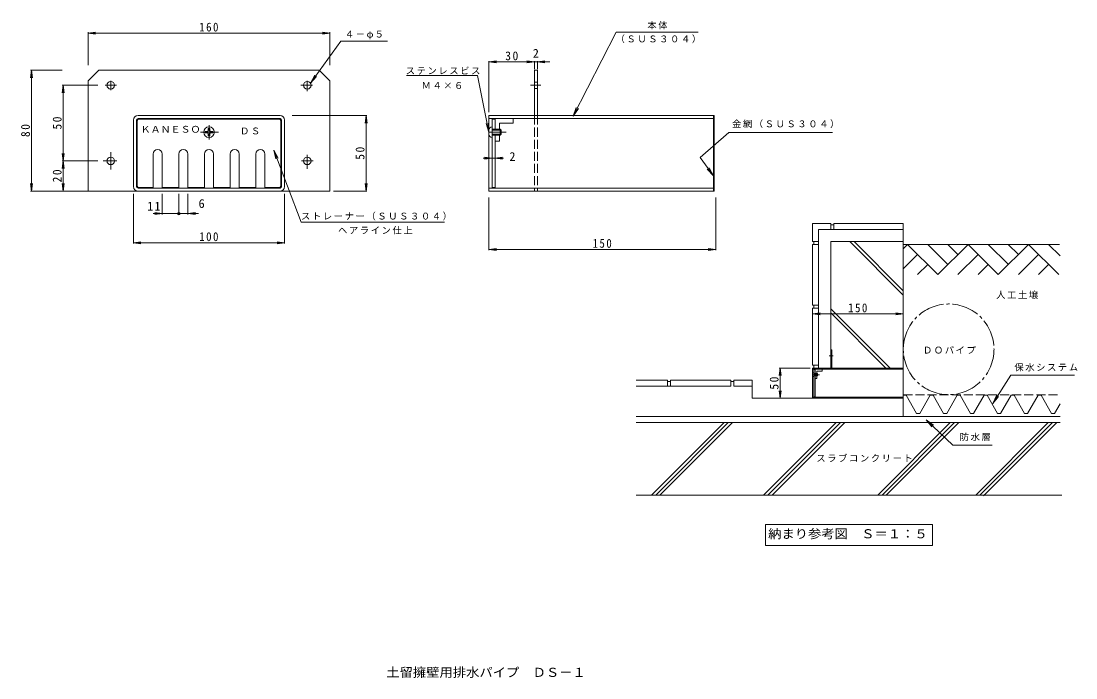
# Model space of a CAD drawing. Units: millimetres, scale not verified, with parts at other scales. Extents: x -363 to 335, y -272 to 163.
import ezdxf
from ezdxf.enums import TextEntityAlignment as Align

# ---------------------------------------------------------------- set-up
doc = ezdxf.new("R2010")
doc.units = ezdxf.units.MM
doc.header["$LTSCALE"] = 2
doc.header["$PDMODE"] = 32
doc.header["$PDSIZE"] = 1.6
doc.linetypes.add('CHAIN2', pattern=[12, 9, -1, 1, -1])
doc.linetypes.add('DASHED3', pattern=[4, 3, -1])
for name, color, linetype, lineweight in [('0-0_通り芯', 3, 'Continuous', 9), ('0-1_躯体', 2, 'Continuous', 9), ('0-2_仕上', 7, 'Continuous', 9), ('0-3_建具', 6, 'Continuous', 9), ('D-0', 3, 'Continuous', 9), ('D-1', 2, 'Continuous', 9), ('D-2', 7, 'Continuous', 9), ('D-4', 7, 'Continuous', 9)]:
    doc.layers.add(name, color=color, linetype=linetype, lineweight=lineweight)
doc.layers.add('F-5_F-5ﾚｲﾔ', color=2, linetype='Continuous')
doc.styles.add('ＭＳ ゴシック', font='')
doc.styles.get('ＭＳ ゴシック').set_extended_font_data('MS Gothic')

msp = doc.modelspace()

# ---------------------------------------------------------------- linework, layer by layer
at = {"layer": '0-0_通り芯'}
for p, q in [((161.341, -68.054), (162.141, -68.054)), ((161.341, -68.054), (161.341, -86.054)), ((162.141, -68.054), (162.141, -70.934)), ((162.141, -71.974), (162.141, -86.054)), ((161.341, -86.054), (162.141, -86.054))]:
    msp.add_line(p, q, dxfattribs=at)
at = {"layer": '0-0_通り芯', "linetype": 'CHAIN2'}
msp.add_line((160.541, -71.454), (165.127, -71.454), dxfattribs=at)
at = {"layer": '0-1_躯体'}
for p, q in [((172.541, -55.054), (173.341, -55.054)), ((172.541, -55.054), (172.541, -67.054)), ((173.341, -55.054), (173.341, -67.054)), ((172.541, -58.254), (173.341, -58.254)), ((172.541, -59.854), (173.341, -59.854)), ((160.541, -67.054), (160.541, -87.054)), ((160.541, -67.054), (220.541, -67.054)), ((160.541, -67.854), (220.341, -67.854)), ((162.141, -67.854), (162.141, -70.934)), ((163.341, -69.054), (166.941, -69.054)), ((163.341, -69.054), (163.341, -70.934)), ((166.941, -67.854), (166.941, -69.054)), ((220.341, -67.054), (220.341, -87.054)), ((220.341, -67.746), (220.541, -67.546)), ((220.341, -68.877), (220.541, -68.677)), ((220.541, -67.054), (220.541, -87.054)), ((161.341, -70.654), (163.461, -70.654)), ((161.341, -70.934), (163.741, -70.934)), ((161.341, -71.974), (163.741, -71.974)), ((161.341, -72.254), (163.461, -72.254)), ((162.141, -73.854), (163.341, -73.854)), ((163.341, -71.974), (163.341, -73.854)), ((163.461, -70.654), (163.461, -72.254)), ((163.741, -70.934), (163.461, -70.654)), ((163.741, -71.974), (163.461, -72.254)), ((163.741, -70.934), (163.741, -71.974)), ((220.341, -70.008), (220.541, -69.808)), ((220.341, -71.14), (220.541, -70.94)), ((220.341, -72.271), (220.541, -72.071)), ((220.341, -73.403), (220.541, -73.203)), ((220.341, -74.534), (220.541, -74.334)), ((220.341, -75.665), (220.541, -75.465)), ((220.341, -76.797), (220.541, -76.597)), ((220.341, -77.928), (220.541, -77.728)), ((220.341, -79.059), (220.541, -78.859)), ((220.341, -80.191), (220.541, -79.991)), ((220.341, -81.322), (220.541, -81.122)), ((220.341, -82.454), (220.541, -82.253)), ((220.341, -83.585), (220.541, -83.385)), ((160.541, -86.254), (220.341, -86.254)), ((160.541, -87.054), (220.541, -87.054)), ((220.341, -84.716), (220.541, -84.516)), ((220.341, -85.848), (220.541, -85.648)), ((220.341, -86.979), (220.541, -86.779))]:
    msp.add_line(p, q, dxfattribs=at)
at = {"layer": '0-1_躯体', "linetype": 'CHAIN2'}
msp.add_line((171.492, -59.054), (174.251, -59.054), dxfattribs=at)
at = {"layer": '0-1_躯体'}
for centre, start, end in [((161.341, -70.854), 90, 180), ((161.341, -72.054), 180, 270)]:
    msp.add_arc(centre, 0.8, start, end, dxfattribs=at)
at = {"layer": '0-2_仕上'}
for p, q in [((160.541, -31.239), (165.498, -30.587)), ((160.541, -31.239), (220.541, -31.239)), ((160.541, -31.239), (160.541, -31.839)), ((160.541, -31.239), (165.498, -31.892)), ((220.541, -31.239), (215.583, -30.587)), ((220.541, -31.239), (215.583, -31.892)), ((220.541, -31.239), (220.541, -31.839)), ((139.089, -67.054), (138.437, -72.011)), ((158.919, -67.054), (138.489, -67.054)), ((139.089, -87.054), (139.089, -67.054)), ((139.089, -67.054), (139.742, -72.011)), ((291.575, -71.771), (279.659, -90.561)), ((291.575, -71.771), (333.737, -71.771)), ((139.089, -87.054), (138.437, -82.097)), ((139.089, -87.054), (139.742, -82.097)), ((253.378, -118.163), (235.734, -101.207)), ((253.378, -118.163), (279.271, -118.163)), ((129.442, -170.557), (129.442, -184.354)), ((129.442, -184.354), (239.75, -184.354))]:
    msp.add_line(p, q, dxfattribs=at)
at = {"layer": '0-2_仕上', "color": 4}
for p, q in [((161.341, -81.094), (161.341, -81.334)), ((162.141, -81.094), (162.141, -81.334))]:
    msp.add_line(p, q, dxfattribs=at)
at = {"layer": '0-2_仕上'}
msp.add_lwpolyline([(129.442, -170.557), (239.75, -170.557), (239.75, -184.354)], dxfattribs=at)
at = {"layer": '0-3_建具'}
for p, q in [((160.541, 28.622), (160.541, 16.622)), ((160.541, 28.622), (172.541, 28.622)), ((172.541, 28.622), (172.541, 24.622)), ((174.541, 28.622), (174.541, 24.622)), ((174.541, 28.622), (220.541, 28.622)), ((220.541, 28.622), (220.541, -67.054)), ((164.541, 24.622), (164.541, -67.054)), ((164.541, 24.622), (220.541, 24.622)), ((172.541, 27.822), (174.541, 27.822)), ((160.541, 16.622), (164.541, 16.622)), ((160.541, 14.622), (164.541, 14.622)), ((160.541, 14.622), (160.541, -25.378)), ((161.341, 16.622), (161.341, 14.622)), ((172.541, 16.622), (220.541, 16.622)), ((172.541, -55.054), (172.541, 16.622)), ((185.135, 16.622), (220.541, -18.784)), ((187.964, 16.622), (220.541, -15.955)), ((223.374, 14.759), (220.541, 11.925)), ((220.541, 14.759), (323.959, 14.759)), ((223.374, 14.759), (243.374, -5.241)), ((236.668, 14.759), (250.021, 1.405)), ((243.374, -5.241), (263.374, 14.759)), ((249.961, 14.759), (256.668, 8.052)), ((263.374, 14.759), (283.374, -5.241)), ((276.668, 14.759), (290.021, 1.405)), ((283.374, -5.241), (303.374, 14.759)), ((289.961, 14.759), (296.668, 8.052)), ((303.374, 14.759), (323.374, -5.241)), ((316.668, 14.759), (324.324, 7.102)), ((230.021, 8.112), (220.541, -1.368)), ((256.668, -5.241), (270.021, 8.112)), ((296.668, -5.241), (310.021, 8.112)), ((236.668, 1.465), (229.961, -5.241)), ((269.961, -5.241), (276.668, 1.465)), ((309.961, -5.241), (316.668, 1.465)), ((160.541, -25.378), (164.541, -25.378)), ((160.541, -27.378), (164.541, -27.378)), ((160.541, -27.378), (160.541, -65.054)), ((161.341, -25.378), (161.341, -27.378)), ((172.541, -27.761), (211.833, -67.054)), ((172.541, -30.59), (209.005, -67.054)), ((160.541, -65.054), (164.541, -65.054)), ((161.341, -65.054), (161.341, -67.054)), ((220.541, -67.054), (220.541, -99.054)), ((43.784, -75.054), (64.541, -75.054)), ((64.541, -75.054), (64.541, -79.054)), ((64.541, -75.854), (66.541, -75.854)), ((66.541, -75.054), (106.541, -75.054)), ((66.541, -75.054), (66.541, -79.054)), ((106.541, -75.054), (106.541, -79.054)), ((106.541, -75.854), (108.541, -75.854)), ((108.541, -75.054), (120.541, -75.054)), ((120.541, -75.054), (120.541, -87.054)), ((43.784, -79.054), (106.541, -79.054)), ((120.541, -87.054), (160.541, -87.054)), ((220.541, -85.054), (222.442, -85.054)), ((43.784, -99.054), (324.324, -99.054)), ((43.784, -103.054), (324.324, -103.054)), ((101.939, -103.054), (53.939, -151.054)), ((104.768, -103.054), (56.768, -151.054)), ((107.596, -103.054), (59.596, -151.054)), ((176.133, -103.054), (128.133, -151.054)), ((178.961, -103.054), (130.961, -151.054)), ((181.79, -103.054), (133.79, -151.054)), ((251.64, -103.054), (203.64, -151.054)), ((254.468, -103.054), (206.468, -151.054)), ((257.296, -103.054), (209.296, -151.054)), ((316.439, -103.054), (268.439, -151.054)), ((319.267, -103.054), (271.267, -151.054)), ((322.096, -103.054), (273.64, -151.51)), ((43.784, -151.054), (325.408, -151.054))]:
    msp.add_line(p, q, dxfattribs=at)
at = {"layer": '0-3_建具', "linetype": 'DASHED3'}
msp.add_line((220.541, -84.654), (324.324, -84.654), dxfattribs=at)
at = {"layer": '0-3_建具'}
for points in [[(108.541, -75.054), (108.541, -79.054), (120.541, -79.054)], [(222.442, -85.054), (229.37, -97.054), (231.37, -97.054), (238.298, -85.054), (240.298, -85.054), (247.226, -97.054), (249.226, -97.054), (256.154, -85.054), (258.154, -85.054), (265.083, -97.054), (267.082, -97.054), (274.011, -85.054), (276.011, -85.054), (282.939, -97.054), (284.939, -97.054), (291.867, -85.054), (293.867, -85.054), (300.795, -97.054), (302.795, -97.054), (309.723, -85.054), (311.724, -85.054), (318.652, -97.054), (320.652, -97.054), (324.324, -90.693)]]:
    msp.add_lwpolyline(points, dxfattribs=at)
at = {"layer": '0-3_建具', "linetype": 'CHAIN2'}
msp.add_circle((250.541, -54.654), 30, dxfattribs=at)
at = {"layer": 'D-0'}
for p, q in [((-285.483, 97.527), (-286.19, 96.82)), ((-286.19, 53.234), (-286.19, 96.82)), ((-191.898, 97.527), (-285.483, 97.527)), ((-238.191, 91.527), (-239.19, 91.527)), ((-239.19, 90.327), (-239.19, 91.527)), ((-238.191, 90.327), (-238.191, 91.527)), ((-191.191, 96.82), (-191.898, 97.527)), ((-191.191, 96.82), (-191.191, 53.234)), ((-51.514, 97.527), (-49.514, 97.527)), ((-51.514, 97.527), (-51.514, 52.527)), ((-49.514, 97.527), (-49.514, 90.327)), ((-241.19, 89.527), (-241.19, 88.527)), ((-239.99, 89.527), (-241.19, 89.527)), ((-239.99, 88.527), (-241.19, 88.527)), ((-239.19, 87.727), (-239.19, 86.527)), ((-238.191, 86.527), (-239.19, 86.527)), ((-238.191, 87.727), (-238.191, 86.527)), ((-237.39, 89.527), (-236.191, 89.527)), ((-237.39, 88.527), (-236.191, 88.527)), ((-236.191, 89.527), (-236.191, 88.527)), ((-49.514, 87.727), (-49.514, 52.527)), ((-275.69, 52.527), (-275.69, 74.527)), ((-269.691, 52.527), (-269.691, 74.527)), ((-258.691, 52.527), (-258.691, 74.527)), ((-252.69, 52.527), (-252.69, 74.527)), ((-241.691, 52.527), (-241.691, 74.527)), ((-235.69, 52.527), (-235.69, 74.527)), ((-224.691, 52.527), (-224.691, 74.527)), ((-218.69, 52.527), (-218.69, 74.527)), ((-207.69, 52.527), (-207.69, 74.527)), ((-201.69, 52.527), (-201.69, 74.527)), ((-286.19, 53.234), (-285.483, 52.527)), ((-275.69, 52.527), (-285.483, 52.527)), ((-269.691, 52.527), (-258.691, 52.527)), ((-252.69, 52.527), (-241.691, 52.527)), ((-235.69, 52.527), (-224.691, 52.527)), ((-218.69, 52.527), (-207.69, 52.527)), ((-201.69, 52.527), (-191.898, 52.527)), ((-191.898, 52.527), (-191.191, 53.234)), ((-51.514, 52.527), (-49.514, 52.527))]:
    msp.add_line(p, q, dxfattribs=at)
at = {"layer": 'D-0', "linetype": 'CHAIN2'}
for p, q in [((-238.69, 93.699), (-238.69, 84.236)), ((-232.392, 89.027), (-244.357, 89.027)), ((-53.514, 89.027), (-42.048, 89.027))]:
    msp.add_line(p, q, dxfattribs=at)
at = {"layer": 'D-0'}
msp.add_circle((-238.69, 89.027), 3.5, dxfattribs=at)
for centre, radius, start, end in [((-239.99, 90.327), 0.8, 270, 0), ((-239.99, 87.727), 0.8, 0, 90), ((-237.39, 90.327), 0.8, 180, 270), ((-237.39, 87.727), 0.8, 90, 180), ((-272.691, 74.527), 3, 0, 180), ((-255.691, 74.527), 3, 0, 180), ((-238.69, 74.527), 3, 0, 180), ((-221.69, 74.527), 3, 0, 180), ((-204.69, 74.527), 3, 0, 180)]:
    msp.add_arc(centre, radius, start, end, dxfattribs=at)
at = {"layer": 'D-1'}
for p, q in [((-311.619, 130.027), (-318.69, 122.956)), ((-165.762, 130.027), (-311.619, 130.027)), ((-165.762, 130.027), (-158.69, 122.956)), ((-23.514, 130.027), (-21.514, 130.027)), ((-23.514, 130.027), (-23.514, 100.027)), ((-21.514, 130.027), (-21.514, 100.027)), ((-318.69, 122.956), (-318.69, 50.027)), ((-158.69, 122.956), (-158.69, 50.027)), ((-23.514, 122.027), (-21.514, 122.027)), ((-23.514, 118.027), (-21.514, 118.027)), ((-191.69, 100.027), (-285.69, 100.027)), ((-285.69, 98.027), (-191.69, 98.027)), ((-53.514, 100.027), (-53.514, 50.027)), ((-53.514, 100.027), (95.486, 100.027)), ((-53.514, 98.027), (94.987, 98.027)), ((-49.514, 98.027), (-49.514, 90.327)), ((-37.514, 98.027), (-37.514, 95.027)), ((94.987, 100.027), (94.987, 50.027)), ((94.987, 98.298), (95.486, 98.798)), ((95.486, 100.027), (95.486, 50.027)), ((-288.691, 53.027), (-288.691, 97.027)), ((-286.691, 53.027), (-286.691, 97.027)), ((-190.69, 53.027), (-190.69, 97.027)), ((-188.69, 97.027), (-188.69, 53.027)), ((-51.514, 91.027), (-46.214, 91.027)), ((-46.514, 95.027), (-37.514, 95.027)), ((-46.514, 95.027), (-46.514, 90.327)), ((-46.214, 91.027), (-46.214, 87.027)), ((-45.514, 90.327), (-46.214, 91.027)), ((94.987, 95.469), (95.486, 95.969)), ((94.987, 92.641), (95.486, 93.141)), ((-51.514, 90.327), (-45.514, 90.327)), ((-51.514, 87.727), (-45.514, 87.727)), ((-51.514, 87.027), (-46.214, 87.027)), ((-46.514, 87.727), (-46.514, 83.027)), ((-45.514, 87.727), (-46.214, 87.027)), ((-45.514, 90.327), (-45.514, 87.727)), ((94.987, 89.813), (95.486, 90.313)), ((94.987, 86.984), (95.486, 87.484)), ((94.987, 84.156), (95.486, 84.656)), ((-49.514, 83.027), (-46.514, 83.027)), ((94.987, 81.327), (95.486, 81.827)), ((94.987, 78.499), (95.486, 78.999)), ((94.987, 75.671), (95.486, 76.17)), ((94.987, 72.842), (95.486, 73.342)), ((94.987, 70.014), (95.486, 70.514)), ((94.987, 67.185), (95.486, 67.685)), ((94.987, 64.357), (95.486, 64.857)), ((94.987, 61.528), (95.486, 62.028)), ((94.987, 58.7), (95.486, 59.2)), ((94.987, 55.872), (95.486, 56.372)), ((-318.69, 50.027), (-158.69, 50.027)), ((-191.69, 52.027), (-285.69, 52.027)), ((-53.514, 52.027), (94.987, 52.027)), ((-53.514, 50.027), (95.486, 50.027)), ((94.987, 53.043), (95.486, 53.543)), ((94.987, 50.215), (95.486, 50.715))]:
    msp.add_line(p, q, dxfattribs=at)
at = {"layer": 'D-1', "linetype": 'CHAIN2'}
for p, q in [((-299.972, 120.027), (-307.301, 120.027)), ((-303.69, 122.956), (-303.69, 116.915)), ((-170.313, 120.027), (-177.921, 120.027)), ((-173.69, 122.956), (-173.69, 116.242)), ((-26.136, 120.027), (-19.236, 120.027)), ((-308.667, 70.027), (-299.7, 70.027)), ((-303.69, 75.846), (-303.69, 64.351)), ((-177.623, 70.027), (-169.809, 70.027)), ((-173.69, 73.934), (-173.69, 64.865))]:
    msp.add_line(p, q, dxfattribs=at)
at = {"layer": 'D-1', "linetype": 'DASHED3'}
for p, q in [((-23.514, 100.027), (-23.514, 50.027)), ((-21.514, 100.027), (-21.514, 50.027))]:
    msp.add_line(p, q, dxfattribs=at)
at = {"layer": 'D-1'}
for centre in [(-303.69, 120.027), (-173.69, 120.027), (-303.69, 70.027), (-173.69, 70.027)]:
    msp.add_circle(centre, 2.5, dxfattribs=at)
for centre, radius, start, end in [((-285.69, 97.027), 3, 90, 180), ((-285.69, 97.027), 1, 90, 180), ((-191.69, 97.027), 3, 0, 90), ((-191.69, 97.027), 1, 0, 90), ((-51.514, 90.527), 2, 90, 180), ((-51.514, 87.527), 2, 180, 270), ((-285.69, 53.027), 3, 180, 270), ((-285.69, 53.027), 1, 180, 270), ((-191.69, 53.027), 1, 270, 0), ((-191.69, 53.027), 3, 270, 0)]:
    msp.add_arc(centre, radius, start, end, dxfattribs=at)
at = {"layer": 'D-2'}
for p, q in [((-318.69, 154.553), (-313.733, 155.205)), ((-318.69, 133.265), (-318.69, 155.153)), ((-318.69, 154.553), (-158.69, 154.553)), ((-318.69, 154.553), (-313.733, 153.9)), ((-158.69, 154.553), (-163.648, 155.205)), ((-158.69, 154.553), (-163.648, 153.9)), ((-158.69, 133.265), (-158.69, 155.153)), ((30.621, 155.24), (2.199, 99.717)), ((30.621, 155.24), (84.818, 155.24)), ((-151.631, 149.296), (-171.655, 121.441)), ((-151.631, 149.296), (-120.674, 149.296)), ((-53.514, 135.512), (-48.556, 136.165)), ((-53.514, 102.368), (-53.514, 136.112)), ((-53.514, 135.512), (-48.556, 134.86)), ((-13.218, 135.512), (-53.514, 135.512)), ((-23.514, 135.512), (-28.471, 136.165)), ((-23.514, 135.512), (-28.471, 134.86)), ((-23.514, 130.737), (-23.514, 136.112)), ((-21.514, 135.512), (-16.556, 136.165)), ((-21.514, 130.737), (-21.514, 136.112)), ((-21.514, 135.512), (-16.556, 134.86)), ((-356.132, 130.027), (-356.784, 125.07)), ((-335.774, 130.027), (-356.732, 130.027)), ((-356.132, 50.027), (-356.132, 130.027)), ((-356.132, 130.027), (-355.479, 125.07)), ((-171.655, 121.441), (-168.819, 126.729)), ((-171.655, 121.441), (-167.547, 125.814)), ((-335.174, 120.027), (-335.827, 115.07)), ((-312.304, 120.027), (-335.774, 120.027)), ((-335.174, 70.027), (-335.174, 120.027)), ((-335.174, 120.027), (-334.521, 115.07)), ((2.199, 99.717), (4.212, 105.369)), ((-183.702, 100.027), (-134.216, 100.027)), ((-134.816, 100.027), (-135.468, 95.07)), ((-134.816, 50.027), (-134.816, 100.027)), ((-134.816, 100.027), (-134.163, 95.07)), ((2.199, 99.717), (5.607, 104.655)), ((-53.514, 89.027), (-55.462, 94.702)), ((-53.514, 89.027), (-53.926, 95.013)), ((105.176, 88.787), (173.655, 88.787)), ((-177.864, 29.384), (-195.864, 77.204)), ((-195.864, 77.204), (-193.036, 71.912)), ((-195.864, 77.204), (-194.502, 71.361)), ((-335.174, 70.027), (-335.827, 74.984)), ((-335.174, 70.027), (-335.827, 65.07)), ((-312.304, 70.027), (-335.774, 70.027)), ((-335.174, 70.027), (-334.521, 74.984)), ((-335.174, 50.027), (-335.174, 70.027)), ((-335.174, 70.027), (-334.521, 65.07)), ((-43.882, 71.884), (-57.408, 71.884)), ((-51.514, 71.884), (-56.471, 72.536)), ((-51.514, 71.884), (-56.471, 71.231)), ((-49.514, 71.884), (-44.556, 72.536)), ((-49.514, 71.884), (-44.556, 71.231)), ((94.934, 60.091), (90.804, 64.443)), ((94.934, 60.091), (92.071, 65.364)), ((-356.132, 50.027), (-356.784, 54.984)), ((-335.774, 50.027), (-356.732, 50.027)), ((-356.132, 50.027), (-355.479, 54.984)), ((-335.174, 50.027), (-335.827, 54.984)), ((-312.304, 50.027), (-335.774, 50.027)), ((-335.174, 50.027), (-334.521, 54.984)), ((-156.417, 50.027), (-134.216, 50.027)), ((-134.816, 50.027), (-135.468, 54.984)), ((-134.816, 50.027), (-134.163, 54.984)), ((-288.691, 48.305), (-288.691, 15.273)), ((-269.691, 48.305), (-269.691, 34.572)), ((-258.691, 48.305), (-258.691, 34.572)), ((-252.69, 48.305), (-252.69, 34.572)), ((-188.69, 48.305), (-188.69, 15.273)), ((-53.514, 45.867), (-53.514, 10.852)), ((96.486, 45.867), (96.486, 10.852)), ((-258.691, 35.172), (-275.76, 35.172)), ((-269.691, 35.172), (-274.648, 35.825)), ((-269.691, 35.172), (-274.648, 34.52)), ((-245.61, 35.172), (-258.691, 35.172)), ((-252.69, 35.172), (-247.733, 35.825)), ((-252.69, 35.172), (-247.733, 34.52)), ((-177.864, 29.384), (-83.031, 29.384)), ((-288.691, 15.873), (-283.733, 16.525)), ((-288.691, 15.873), (-188.69, 15.873)), ((-288.691, 15.873), (-283.733, 15.22)), ((-188.69, 15.873), (-193.648, 16.525)), ((-188.69, 15.873), (-193.648, 15.22)), ((-53.514, 11.452), (-48.556, 12.104)), ((-53.514, 11.452), (96.486, 11.452)), ((-53.514, 11.452), (-48.556, 10.799)), ((96.486, 11.452), (91.529, 12.104)), ((96.486, 11.452), (91.529, 10.799))]:
    msp.add_line(p, q, dxfattribs=at)
for points in [[(-108.102, 126.417), (-61.084, 126.417), (-53.514, 89.027)], [(105.176, 88.787), (86.122, 72.219), (94.934, 60.091)]]:
    msp.add_lwpolyline(points, dxfattribs=at)
msp.add_point((-258.691, 35.172), dxfattribs=at)
at = {"layer": 'D-4'}
for p, q in [((279.659, -90.561), (282.184, -85.117)), ((279.659, -90.561), (283.506, -85.956)), ((235.734, -101.207), (240.566, -104.764)), ((235.734, -101.207), (239.481, -105.893))]:
    msp.add_line(p, q, dxfattribs=at)

# ---------------------------------------------------------------- texts
at = {"layer": '0-2_仕上', "color": 2, "style": 'ＭＳ ゴシック', "width": 1.1}
msp.add_text('納まり参考図\u3000Ｓ＝１：５', height=5.865, dxfattribs=at).set_placement((131.096, -181.455), align=Align.BOTTOM_LEFT)
at = {"layer": '0-2_仕上', "char_height": 4.399, "attachment_point": 7, "style": 'ＭＳ ゴシック'}
for s, insert in [('\\T1.17;人工土壌', (282.004, -21.377)), ('\\T1.17;ＤＯパイプ', (233.541, -57.654)), ('\\T1.17;保水システム', (294.007, -69.268)), ('\\T1.17;防水層', (257.838, -115.378)), ('\\T1.17;スラブコンクリート', (163.001, -129.199))]:
    msp.add_mtext(s, dxfattribs=dict(at, insert=insert))
at = {"layer": '0-2_仕上', "color": 2, "insert": (184.041, -30.239), "char_height": 5.865, "attachment_point": 7, "style": 'ＭＳ ゴシック'}
msp.add_mtext('\\T1.27;\\W0.9;150', dxfattribs=at)
at = {"layer": '0-2_仕上', "color": 2, "insert": (138.089, -81.304), "char_height": 5.865, "attachment_point": 7, "rotation": 90, "style": 'ＭＳ ゴシック'}
msp.add_mtext('\\T1.27;\\W0.95;50', dxfattribs=at)
at = {"layer": 'D-1', "color": 7, "style": 'ＭＳ ゴシック', "width": 1.1}
msp.add_text('ＫＡＮＥＳＯ', height=4.399, dxfattribs=at).set_placement((-283.963, 87.364), align=Align.BOTTOM_LEFT)
at = {"layer": 'D-1', "color": 7, "insert": (-218.214, 87.498), "char_height": 4.399, "attachment_point": 7, "style": 'ＭＳ ゴシック'}
msp.add_mtext('\\T1.17;ＤＳ', dxfattribs=at)
at = {"layer": 'D-2', "color": 2, "style": 'ＭＳ ゴシック'}
for s, p in [('2', (-24.514, 136.512)), ('2', (-40.012, 68.217)), ('6', (-245.597, 37.129))]:
    msp.add_text(s, height=5.865, dxfattribs=at).set_placement(p, align=Align.BOTTOM_LEFT)
at = {"layer": 'D-2', "color": 2, "char_height": 5.865, "attachment_point": 7, "style": 'ＭＳ ゴシック'}
for s, insert in [('\\T1.27;\\W0.9;160', (-245.19, 155.553)), ('\\T1.27;\\W0.95;30', (-42.764, 136.512)), ('\\T1.27;\\W0.95;11', (-279.506, 37.129)), ('\\T1.27;\\W0.9;100', (-245.19, 16.873)), ('\\T1.27;\\W0.9;150', (14.986, 12.452))]:
    msp.add_mtext(s, dxfattribs=dict(at, insert=insert))
at = {"layer": 'D-2', "char_height": 4.399, "attachment_point": 7, "style": 'ＭＳ ゴシック'}
for s, insert in [('\\T1.17;本体', (51.22, 157.006)), ('\\T1.17;４－φ５', (-148.881, 150.435)), ('\\T1.17;（ＳＵＳ３０４）', (30.22, 147.885)), ('\\T1.17;ステンレスビス', (-108.593, 127.157)), ('\\T1.17;Ｍ４×６', (-98.093, 117.634)), ('\\T1.17;金網（ＳＵＳ３０４）', (107.247, 91.687)), ('\\T1.17;ストレーナー（ＳＵＳ３０４）', (-177.817, 30.649)), ('\\T1.17;ヘアライン仕上', (-153.392, 21.358))]:
    msp.add_mtext(s, dxfattribs=dict(at, insert=insert))
at = {"layer": 'D-2', "color": 2, "char_height": 5.865, "attachment_point": 7, "rotation": 90, "style": 'ＭＳ ゴシック'}
for s, insert in [('\\T1.27;\\W0.95;50', (-336.174, 90.777)), ('\\T1.27;\\W0.95;80', (-357.132, 85.777)), ('\\T1.27;\\W0.95;50', (-135.816, 70.777)), ('\\T1.27;\\W0.95;20', (-336.174, 55.777))]:
    msp.add_mtext(s, dxfattribs=dict(at, insert=insert))
at = {"layer": 'F-5_F-5ﾚｲﾔ', "style": 'ＭＳ ゴシック', "width": 1.1}
msp.add_text('土留擁壁用排水パイプ\u3000ＤＳ－１', height=5.865, dxfattribs=at).set_placement((-121.467, -273.133), align=Align.BOTTOM_LEFT)

doc.saveas('drawing.dxf')
